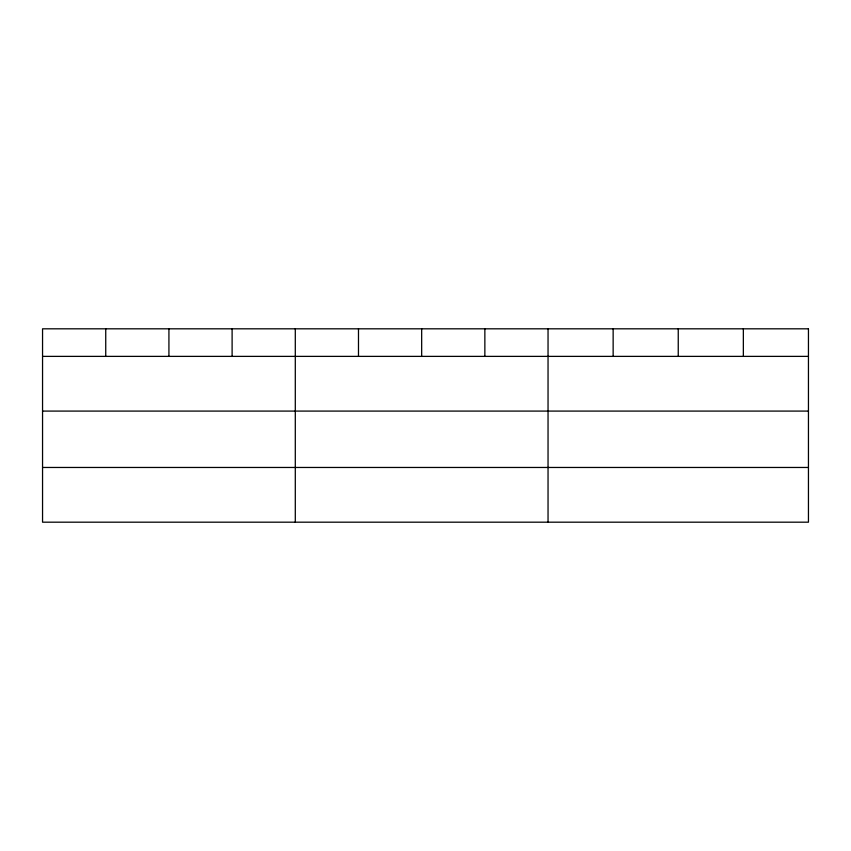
<?xml version="1.0" encoding="UTF-8"?>
<svg xmlns="http://www.w3.org/2000/svg" width="851" height="851" viewBox="0 0 851 851"><rect width="100%" height="100%" fill="white"/><g stroke="black" fill="none" stroke-linecap="round" stroke-linejoin="round"><path stroke-width="1.28" d="M42.55 356.378L808.45 356.378M42.55 411.086L808.45 411.086M42.55 467.465L808.45 467.465M743.348 328.816L743.348 356.378M678.247 328.816L678.247 356.378M613.145 328.816L613.145 356.378M548.044 328.816L548.044 522.184M484.857 328.816L484.857 356.378M421.67 328.816L421.67 356.378M358.484 328.816L358.484 356.378M295.297 328.816L295.297 522.184M232.11 328.816L232.11 356.378M168.924 328.816L168.924 356.378M105.737 328.816L105.737 356.378M808.45 328.816L42.55 328.816L42.55 522.184L808.45 522.184L808.45 328.816"/></g></svg>
